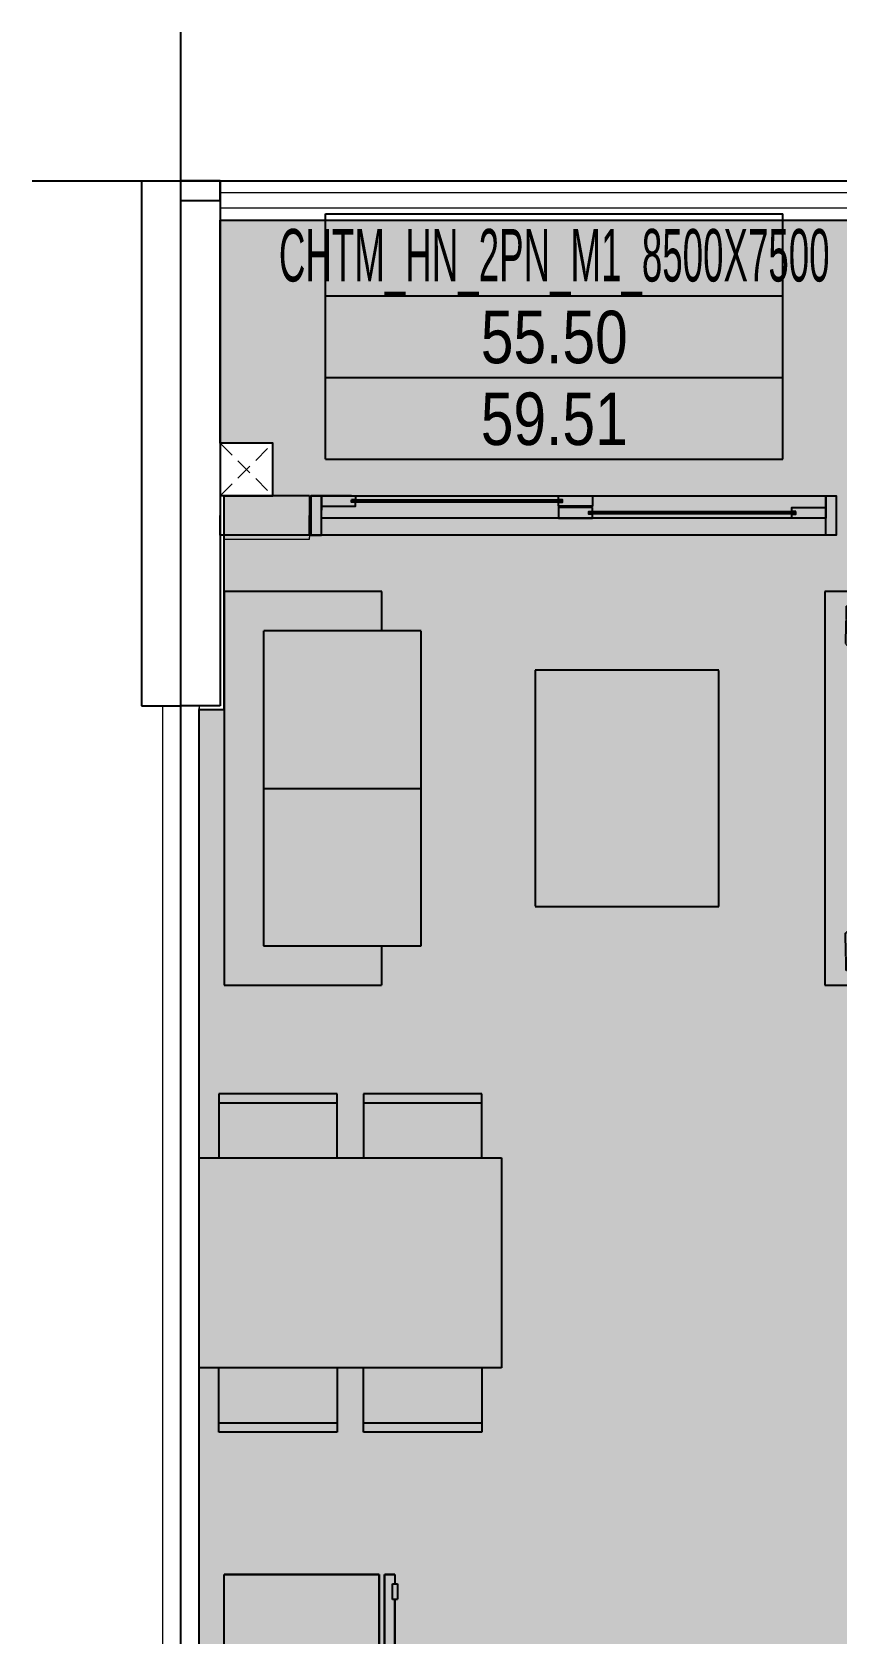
# Model space of a CAD drawing. Header units: millimetres. Extents: x -523 to 8143, y -735 to 8898.
# Drawn here: x -523 to 2541, y 2795 to 8898 of the extents above; entities that cross this region are included whole.
import ezdxf
from ezdxf.enums import TextEntityAlignment as Align

# ---------------------------------------------------------------- set-up
doc = ezdxf.new("R2010")
doc.units = ezdxf.units.MM
doc.linetypes.add('HIDDEN', pattern=[9.525, 6.35, -3.175])
doc.layers.get('0').update_dxf_attribs({"color": 231})
doc.layers.get('DefPoints').update_dxf_attribs({"color": 191})
doc.layers.add('2pn_t1', color=7, linetype='Continuous', true_color=0xb8c7d1)
doc.layers.add('A-AREA-SPACE', color=130, linetype='Continuous', plot=False)
doc.layers.add('A-AREA-WALL-CENTER', color=210, linetype='Continuous', plot=False)
for name, color, linetype in [('A-CONC', 2, 'Continuous'), ('A-DOOR', 142, 'Continuous'), ('A-FURN', 251, 'Continuous')]:
    doc.layers.add(name, color=color, linetype=linetype)
for name, color, linetype, lineweight in [('A-FNSH', 253, 'Continuous', 9), ('A-HIDD', 45, 'HIDDEN', 9), ('A-RAIL', 153, 'Continuous', 9), ('A-WALL-INT', 31, 'Continuous', 20)]:
    doc.layers.add(name, color=color, linetype=linetype, lineweight=lineweight)
doc.styles.add('VTK_Arial', font='arial.ttf', dxfattribs={"width": 0.8})

# ---------------------------------------------------------------- blocks, each defined once
blk = doc.blocks.new('DT-CAN')
at = {"layer": 'DefPoints'}
for p, q in [((-870.7, 0), (870.7, 0)), ((-870.7, -934.4), (-870.7, 0)), ((870.7, -934.4), (870.7, 0)), ((-870.7, -311.5), (870.7, -311.5)), ((-870.7, -622.9), (870.7, -622.9)), ((-870.7, -934.4), (870.7, -934.4))]:
    blk.add_line(p, q, dxfattribs=at)
at = {"layer": 'DefPoints', "color": 7, "style": 'VTK_Arial', "width": 0.5}
blk.add_attdef('LOAICAN', text='', height=200, dxfattribs=at).set_placement((0, -257.5), align=Align.CENTER)
at = {"layer": 'DefPoints', "color": 5, "style": 'VTK_Arial', "width": 0.8}
blk.add_attdef('DT-TT', text='', height=200, dxfattribs=at).set_placement((0, -569), align=Align.CENTER)
at = {"layer": 'DefPoints', "color": 6, "style": 'VTK_Arial', "width": 0.8}
blk.add_attdef('DT-TIM', text='', height=200, dxfattribs=at).set_placement((0, -880.4), align=Align.CENTER)
blk = doc.blocks.new('F-PK-BANSOAN-01')
at = {"linetype": 'HIDDEN', "ltscale": 0.3}
blk.add_lwpolyline([(-700, -900), (-700, 0), (0, 0), (0, -900)], close=True, dxfattribs=at)
blk = doc.blocks.new('*U35')
at = {"linetype": 'HIDDEN', "ltscale": 0.3}
for p, q in [((-750, -150), (-750, -1350)), ((-150, -150), (-750, -150)), ((-150, -1350), (-150, -150)), ((-150, -750), (-750, -750)), ((-750, -1350), (-150, -1350))]:
    blk.add_line(p, q, dxfattribs=at)
blk.add_lwpolyline([(-600, -1350), (-600, -1500), (0, -1500), (0, 0), (-600, 0), (-600, -150)], dxfattribs=at)
blk = doc.blocks.new('*U37')
at = {"linetype": 'HIDDEN', "ltscale": 0.3}
for points in [[(1500, 0), (1500, -250), (0, -250), (0, 0)], [(473.1, -33.8), (473.1, -48), (1026.9, -48), (1026.9, -33.8)], [(1425, -100), (1425, -150), (75, -150), (75, -100)]]:
    blk.add_lwpolyline(points, close=True, dxfattribs=at)
blk.add_lwpolyline([(1335.8, -100), (1335.8, -86.3, 0.414214), (1297.4, -48), (202.6, -48, 0.414214), (164.2, -86.3), (164.2, -100)], format="xyb", close=True, dxfattribs=at)
for points in [[(164.2, -93.8), (50.4, -93.8), (56.3, -167.7), (198.5, -171.1), (215.2, -150)], [(1335.8, -93.8), (1449.6, -93.8), (1443.7, -167.7), (1301.5, -171.1), (1284.8, -150)]]:
    blk.add_lwpolyline(points, dxfattribs=at)
blk = doc.blocks.new('*U36')
at = {"linetype": 'HIDDEN', "ltscale": 0.3}
for p, q in [((75, 644.4), (75, 400)), ((525, 644.4), (75, 644.4)), ((525, 400), (525, 644.4)), ((1075, 644.4), (625, 644.4)), ((625, 644.4), (625, 400)), ((1075, 400), (1075, 644.4)), ((75, 608.9), (525, 608.9)), ((625, 608.9), (1075, 608.9)), ((1150, 400), (0, 400)), ((0, 400), (0, -400)), ((1150, -400), (1150, 400)), ((0, -400), (1150, -400)), ((75, -644.4), (75, -400)), ((525, -400), (525, -644.4)), ((625, -644.4), (625, -400)), ((1075, -400), (1075, -644.4)), ((525, -608.9), (75, -608.9)), ((1075, -608.9), (625, -608.9)), ((525, -644.4), (75, -644.4)), ((1075, -644.4), (625, -644.4))]:
    blk.add_line(p, q, dxfattribs=at)
blk = doc.blocks.new('*U40')
at = {"linetype": 'HIDDEN', "ltscale": 0.3}
blk.add_line((1960, 85), (40, 85), dxfattribs=at)
for p, q in [((1060.6, 60.5), (1060.6, 69.5)), ((158.1, 15.5), (158.1, 24.5))]:
    blk.add_line(p, q)
blk.add_lwpolyline([(0, 0), (2000, 0), (2000, 150), (0, 150)], close=True)
for points in [[(40, 54.5), (40, 0), (0, 0), (0, 150), (40, 150), (40, 0), (40, 0), (40, 54.5)], [(1960, 54.5), (1960, 0), (2000, 0), (2000, 150), (1960, 150), (1960, 0), (1960, 0), (1960, 54.5)], [(1072.5, 45), (942.5, 45), (942.5, 45), (942.5, 45), (942.5, 85), (1057.5, 85), (1064.5, 85), (1072.5, 85), (1072.5, 70), (1057.5, 70), (1057.5, 60), (1072.5, 60), (1072.5, 45)], [(1060.6, 60.5), (1842, 60.5), (1842, 69.5), (1060.6, 69.5)], [(1960, 45), (1960, 45), (1960, 85), (1845.5, 85), (1838.5, 85), (1830.5, 85), (1830.5, 70), (1845.5, 70), (1845.5, 60)], [(155, 0), (40, 0), (40, 10), (40, 10), (40, 40), (155, 40), (162, 40), (170, 40), (170, 25), (155, 25), (155, 15)], [(155, 0), (162, 0), (170, 0), (170, 15), (155, 15)], [(158.1, 15.5), (954, 15.5), (954, 24.5), (158.1, 24.5)], [(942.5, 0), (1072.5, 0), (1072.5, 0), (1072.5, 0), (1072.5, 40), (957.5, 40), (950.5, 40), (942.5, 40), (942.5, 25), (957.5, 25), (957.5, 15), (942.5, 15), (942.5, 0)], [(1845.5, 60), (1830.5, 60), (1830.5, 45), (1960, 45), (1960, 45), (1960, 45), (1960, 45)]]:
    blk.add_lwpolyline(points)
blk = doc.blocks.new('*U42')
blk.add_line((2550, 150), (0, 150))
for points in [[(0, 150), (2550, 150), (2550, 0), (0, 0)], [(0, 105), (2550, 105), (2550, 45), (0, 45)]]:
    blk.add_lwpolyline(points, close=True)
blk = doc.blocks.new('E-CHUNG-TULANH-01')
at = {"linetype": 'HIDDEN', "ltscale": 0.3}
for p, q in [((300, 650), (0, 650)), ((0, 650), (0, 610)), ((0, 650), (555, 650)), ((0, 610), (0, 650)), ((310, 650), (300, 650)), ((555, 650), (310, 650)), ((615, 660), (555, 660)), ((555, 660), (555, 650)), ((555, 660), (555, 640)), ((615, 660), (555, 660)), ((555, 640), (615, 640)), ((615, 650), (615, 660)), ((615, 640), (615, 660)), ((650, 650), (615, 650)), ((650, 610), (650, 650)), ((650, 650), (650, 610)), ((0, 610), (650, 610)), ((650, 610), (0, 610)), ((0, 590), (0, 0)), ((650, 590), (0, 590)), ((0, 590), (650, 590)), ((0, 0), (0, 590)), ((650, 0), (650, 590)), ((650, 590), (650, 0))]:
    blk.add_line(p, q, dxfattribs=at)
blk.add_lwpolyline([(0, 0), (650, 0), (650, 590), (0, 590)], close=True, dxfattribs=at)

msp = doc.modelspace()

# ---------------------------------------------------------------- hatches: boundary and pattern name
at = {"layer": '2pn_t1'}
h = msp.add_hatch(color=256, dxfattribs=at)
h.dxf.hatch_style = 1
h.paths.add_polyline_path([(3768.4, 3666.1), (4308.4, 3666.1), (4308.4, 2966.1), (3768.4, 2966.1)], flags=16)
h.paths.add_polyline_path([(193.4, 8181.1), (1293.4, 8181.1), (1293.4, 8181.1), (2743.4, 8181.1), (2743.4, 8166.1), (5978.4, 8166.1), (5978.4, 6316.1), (6128.4, 6316.1), (6128.4, 5580.9), (7473.4, 5580.9), (7472.2, 3781), (7273.4, 3781), (7273.4, 3131.1), (7473.4, 3131.1), (7473.4, 1846.1), (7378.4, 1846.1), (7378.4, -28.9), (4358.4, -28.9), (4358.4, -13.9), (3348.4, -13.9), (3348.4, -13.9), (2413.4, -13.9), (2413.4, -28.9), (208.4, -28.9), (208.4, 1846.1), (113.4, 1846.1), (113.4, 6316.1), (208.4, 6316.1), (208.4, 7131.1), (393.4, 7131.1), (393.4, 7331.1), (193.4, 7331.1)])

# ---------------------------------------------------------------- linework, layer by layer
at = {"layer": 'A-AREA-SPACE'}
msp.add_lwpolyline([(113.4, 1846.1), (113.4, 6316.1), (208.4, 6316.1), (208.4, 7131.1), (393.4, 7131.1), (393.4, 7331.1), (193.4, 7331.1), (193.4, 8181.1), (1293.4, 8181.1), (1293.4, 8181.1), (2743.4, 8181.1), (2743.4, 8166.1), (5978.4, 8166.1), (5978.4, 6316.1), (6128.4, 6316.1), (6128.4, 5580.9), (7473.4, 5580.9), (7472.2, 3781), (7273.4, 3781), (7273.4, 3131.1), (7473.4, 3131.1), (7473.4, 1846.1)], dxfattribs=at)
at = {"layer": 'A-AREA-WALL-CENTER'}
msp.add_lwpolyline([(43.4, 8256.1), (193.4, 8256.1), (193.4, 8331.1), (2743.4, 8331.1), (2743.4, 8256.1), (6218.4, 8256.1), (6218.4, 5730.9), (7543.4, 5730.9), (7543.4, -98.9), (43.4, -98.9)], close=True, dxfattribs=at)
at = {"layer": 'A-CONC'}
for p, q in [((-106.6, 8331.1), (43.4, 8331.1)), ((-106.6, 8331.1), (-106.6, 6331.1)), ((193.4, 8331.1), (43.4, 8331.1)), ((193.4, 8331.1), (193.4, 6331.1)), ((-106.6, 6331.1), (43.4, 6331.1)), ((193.4, 6331.1), (43.4, 6331.1))]:
    msp.add_line(p, q, dxfattribs=at)
at = {"layer": 'A-FNSH', "ltscale": 0.3}
for p, q in [((193.4, 6331.1), (193.4, 6981.1)), ((193.4, 6981.1), (533.4, 6981.1)), ((208.4, 6316.1), (208.4, 6966.1)), ((208.4, 6966.1), (533.4, 6966.1)), ((533.4, 6981.1), (533.4, 6973.6)), ((533.4, 6966.1), (533.4, 6973.6)), ((113.4, 6331.1), (113.4, 6323.6)), ((113.4, 6331.1), (193.4, 6331.1)), ((113.4, 6316.1), (113.4, 6323.6)), ((113.4, 6316.1), (208.4, 6316.1))]:
    msp.add_line(p, q, dxfattribs=at)
at = {"layer": 'A-HIDD', "ltscale": 10}
msp.add_lwpolyline([(193.4, 7131.1), (393.4, 7131.1), (393.4, 7331.1), (193.4, 7331.1)], close=True, dxfattribs=at)
for points in [[(193.4, 7331.1), (393.4, 7131.1)], [(193.4, 7131.1), (393.4, 7331.1)]]:
    msp.add_lwpolyline(points, dxfattribs=at)
at = {"layer": 'A-WALL-INT'}
for p, q in [((-26.6, 6331.1), (43.4, 6331.1)), ((-26.6, 6331.1), (-26.6, 1831.1)), ((113.4, 6331.1), (43.4, 6331.1)), ((113.4, 6331.1), (113.4, 1831.1))]:
    msp.add_line(p, q, dxfattribs=at)
at = {"layer": 'DefPoints', "ltscale": 0.3}
for p, q in [((43.4, -735.5), (43.4, 8897.7)), ((-523.2, 8331.1), (8143.4, 8331.1))]:
    msp.add_line(p, q, dxfattribs=at)
at = {"layer": 'DefPoints'}
for p, q in [((533.4, 7131.1), (193.4, 7131.1)), ((193.4, 7131.1), (193.4, 7056.1)), ((533.4, 7131.1), (533.4, 7056.1)), ((193.4, 6981.1), (193.4, 7056.1)), ((533.4, 6981.1), (533.4, 7056.1)), ((533.4, 6981.1), (193.4, 6981.1))]:
    msp.add_line(p, q, dxfattribs=at)

# ---------------------------------------------------------------- block references
at = {"layer": 'A-DOOR', "xscale": -1, "rotation": 180}
msp.add_blockref('*U40', (538.4, 7131.1), dxfattribs=at)
at = {"layer": 'A-FURN', "rotation": 180}
msp.add_blockref('*U35', (208.4, 5266.1), dxfattribs=at)
at = {"layer": 'A-FURN', "linetype": 'HIDDEN', "xscale": -1, "rotation": 270}
msp.add_blockref('*U37', (2744.3, 5266.1), dxfattribs=at)
at = {"layer": 'A-FURN', "xscale": -1}
msp.add_blockref('F-PK-BANSOAN-01', (1391.5, 6466.1), dxfattribs=at)
at = {"layer": 'A-FURN', "xscale": -1, "rotation": 180}
msp.add_blockref('*U36', (113.4, 4208.1), dxfattribs=at)
at = {"layer": 'A-FURN', "xscale": -0.9999978343900534, "yscale": 0.9999978343900534, "zscale": 0.9999978343900534, "rotation": 270}
msp.add_blockref('E-CHUNG-TULANH-01', (208.4, 2371.1), dxfattribs=at)
at = {"layer": 'A-RAIL', "linetype": 'HIDDEN'}
msp.add_blockref('*U42', (193.4, 8181.1), dxfattribs=at)
at = {"layer": 'DefPoints'}
msp.add_blockref('DT-CAN', (1464.7, 8204.8), dxfattribs=at).add_auto_attribs({'DT-TIM': '59.51', 'DT-TT': '55.50', 'LOAICAN': 'CHTM_HN_2PN_M1_8500X7500'})

doc.saveas('drawing.dxf')
